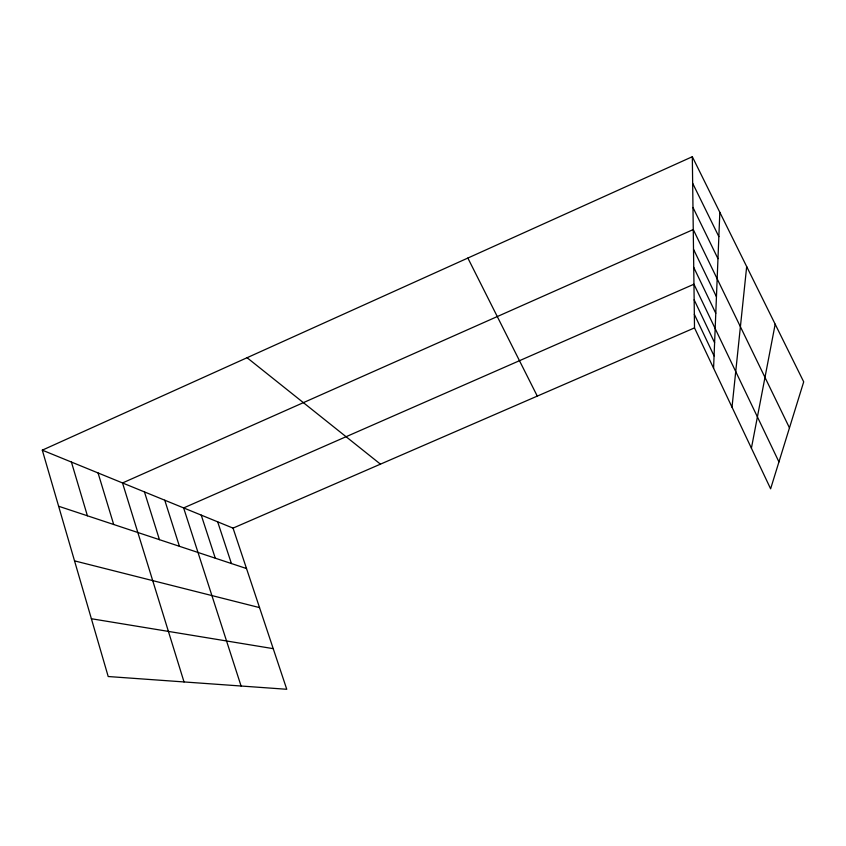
<?xml version="1.0" encoding="UTF-8"?>
<svg xmlns="http://www.w3.org/2000/svg" width="846" height="846" viewBox="0 0 846 846"><rect width="100%" height="100%" fill="white"/><g stroke="black" fill="none" stroke-linecap="round" stroke-linejoin="round"><path stroke-width="1.27" d="M713.58 368.2L719.83 212.325M732.012 407.18L746.68 266.585M751.407 448.179L775.179 324.198M42.3 450.157L233.041 528.115L286.762 689.279L108.203 676.525L42.3 450.157L692.324 156.721L803.7 381.842L770.621 488.808L694.513 327.888L692.324 156.721M233.041 528.115L694.513 327.888M91.379 618.733L273.216 648.649M74.533 560.866L259.542 607.608M58.628 506.246L246.524 568.544M247.085 357.721L380.457 464.158M467.859 258.051L537.284 396.108M692.663 183.296L718.857 236.616M692.98 207.471L717.968 258.686M789.466 427.854L693.255 229.552L122.522 482.95L184.026 681.939M693.509 249.242L716.446 296.756M693.741 267.399L715.779 313.284M778.944 461.905L693.953 284.214L183.635 507.928L241.078 686.011M694.154 299.812L714.595 342.736M694.344 314.342L714.066 355.912M217.665 521.834L231.423 563.542M201.232 515.119L215.286 558.191M164.759 500.208L179.426 546.305M144.444 491.907L159.439 539.674M98.051 472.946L113.702 524.509M71.413 462.053L87.402 515.785"/></g></svg>
